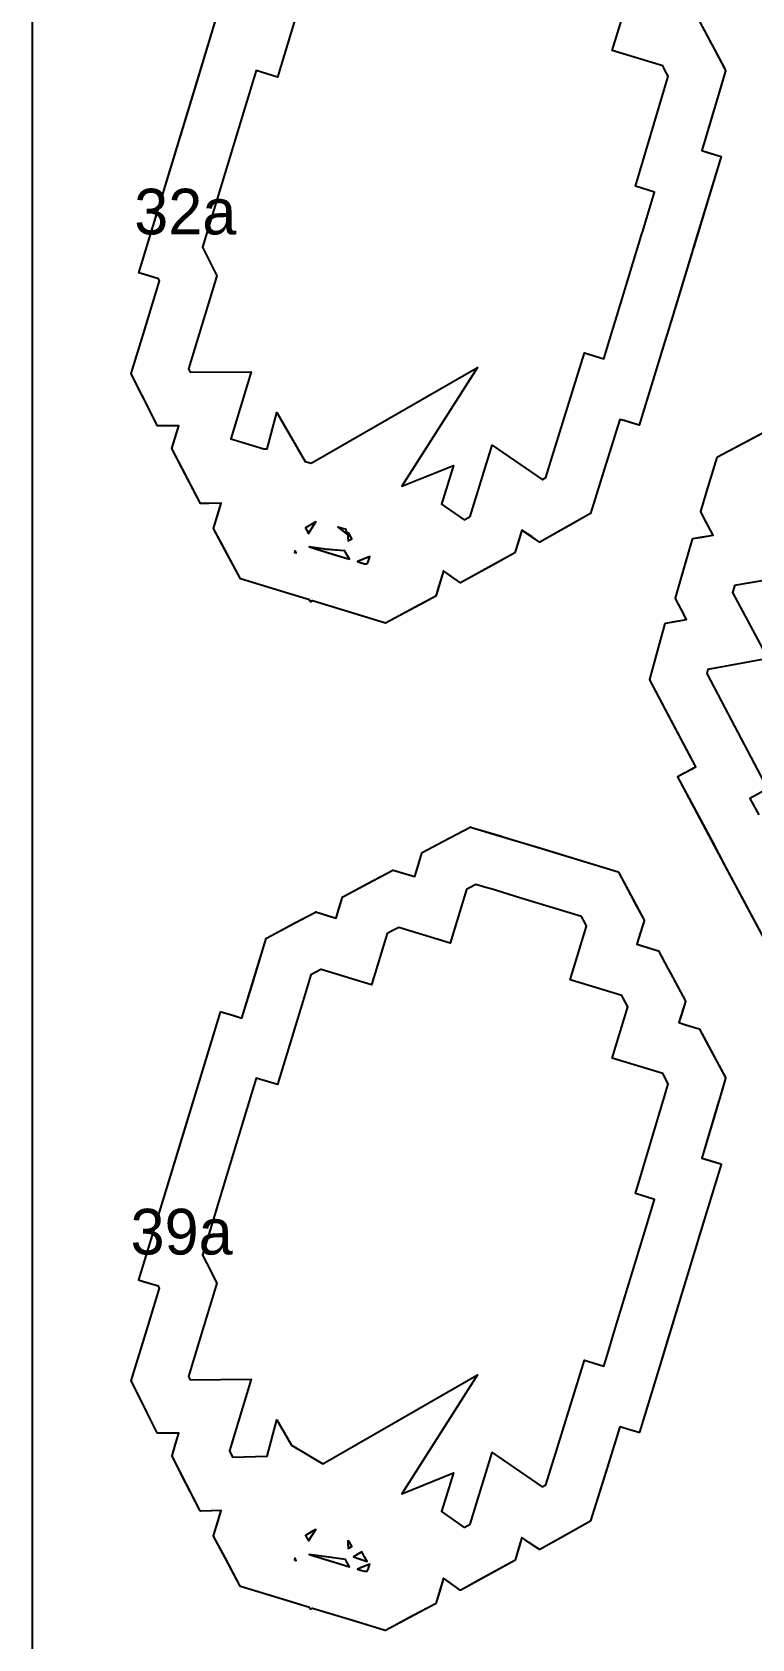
# Model space of a CAD drawing. Header units: millimetres. Extents: x 0 to 500, y 0 to 700.
# Drawn here: x 0 to 94.4, y 319.9 to 530.8 of the extents above; entities that cross this region are included whole.
import ezdxf
from ezdxf.enums import TextEntityAlignment as Align

# ---------------------------------------------------------------- set-up
doc = ezdxf.new("R2010")
doc.units = ezdxf.units.MM
for name, color, linetype in [('CORTE', 1, 'Continuous'), ('GRABADO', 5, 'Continuous'), ('HOJA', 8, 'Continuous')]:
    doc.layers.add(name, color=color, linetype=linetype)

msp = doc.modelspace()

# ---------------------------------------------------------------- linework, layer by layer
at = {"layer": 'CORTE'}
for points in [[(87.52, 532.2), (89.17, 529.1), (89.19, 529.07), (90.86, 525.93), (90.95, 525.75), (90.81, 525.27), (90.34, 523.68), (90.34, 523.68), (90.01, 522.6), (89.14, 519.68), (87.82, 515.24), (88.6, 515.01), (90.38, 514.46), (86.67, 502.3), (86.56, 501.93), (83.96, 493.41), (82.81, 489.62), (79.63, 479.19), (78.44, 479.56), (78.43, 479.56), (77.63, 479.8), (77.07, 479.97), (74.81, 472.68), (73.24, 467.62), (70.53, 466.09), (66.58, 463.86), (66.54, 463.86), (65.56, 464.53), (64.23, 465.44), (63.71, 463.71), (63.32, 462.44), (60.82, 461.07), (56.18, 458.51), (55.35, 459.1), (53.95, 460.09), (53.31, 457.97), (52.93, 456.76), (50.92, 455.68), (46.32, 453.23), (43.38, 454.13), (36.75, 456.15), (36.73, 456.14), (36.51, 456.01), (36.43, 456.14), (36.36, 456.27), (33.64, 457.1), (27.31, 459.03), (24.86, 463.62), (23.79, 465.64), (24.52, 468.04), (24.8, 468.97), (23.09, 468.93), (22.07, 468.91), (19.65, 473.62), (18.34, 476.15), (18.95, 478.17), (19.25, 479.14), (17.65, 479.13), (16.43, 479.12), (14.39, 483.19), (13, 485.96), (13, 485.99), (14.51, 490.95), (16.71, 498.16), (16.65, 498.26), (16.63, 498.31), (16.58, 498.41), (14.85, 498.94), (13.98, 499.2), (21.36, 523.42), (24.72, 534.47)], [(35.12, 534.57), (32.17, 524.89), (29.38, 525.74), (27.86, 520.74), (22.32, 502.56), (22.89, 501.44), (24.23, 498.82), (21.3, 489.2), (20.51, 486.61), (20.73, 486.17), (20.74, 486.16), (28.73, 486.22), (26.05, 477.43), (30.4, 476.11), (30.81, 476.12), (32.09, 480.89), (35.79, 474.46), (36.58, 474.22), (58.41, 486.79), (48.48, 471.19), (55.24, 473.91), (53.69, 468.84), (56.64, 466.76), (56.64, 466.76), (57.3, 467.12), (57.45, 467.2), (60.32, 476.6), (66.91, 472.08), (66.93, 472.09), (67.37, 472.35), (68.21, 475.05), (72.45, 488.7), (74.97, 487.93), (76.03, 491.38), (77.15, 495.07), (79.96, 504.3), (80.07, 504.66), (81.64, 509.81), (79.12, 510.58), (82.51, 521.92), (83.34, 524.73), (83.42, 525), (82.94, 525.9), (82.94, 525.91), (82.93, 525.93), (82.7, 526.35), (76.09, 528.37), (78.14, 535.08)], [(96.49, 410.91), (90.91, 421.37), (89.25, 424.5), (84.7, 433.04), (84.7, 433.04), (84.7, 433.05), (84.69, 433.05), (84.69, 433.07), (84.69, 433.07), (84.69, 433.08), (84.69, 433.09), (84.69, 433.09), (84.7, 433.1), (84.7, 433.11), (84.7, 433.11), (84.71, 433.12), (84.71, 433.12), (84.72, 433.13), (84.72, 433.13), (84.73, 433.14), (85.65, 433.63), (85.66, 433.63), (86.57, 434.12), (87.03, 434.36), (84.04, 440.03), (81.01, 445.78), (81.01, 445.79), (81.01, 445.8), (81.01, 445.8), (81, 445.81), (81, 445.82), (81, 445.83), (81.01, 445.83), (81.01, 445.84), (82.03, 449.5), (83.04, 453.16), (83.04, 453.16), (83.05, 453.17), (83.05, 453.17), (83.06, 453.18), (83.06, 453.19), (83.07, 453.19), (83.07, 453.2), (83.08, 453.2), (83.08, 453.2), (83.09, 453.2), (83.1, 453.21), (84.51, 453.47), (85.82, 453.72), (85.12, 455.04), (84.37, 456.45), (84.36, 456.46), (84.36, 456.47), (84.36, 456.47), (84.36, 456.48), (84.36, 456.49), (84.36, 456.5), (84.36, 456.5), (84.36, 456.51), (85.33, 459.85), (86.61, 464.26), (86.61, 464.27), (86.61, 464.28), (86.62, 464.28), (86.62, 464.29), (86.63, 464.29), (86.63, 464.3), (86.64, 464.3), (86.65, 464.31), (86.65, 464.31), (86.66, 464.31), (86.67, 464.31), (87.85, 464.52), (89.31, 464.77), (88.41, 466.46), (87.69, 467.82), (87.69, 467.82), (87.69, 467.82), (87.68, 467.83), (87.68, 467.84), (87.68, 467.84), (87.68, 467.85), (87.68, 467.86), (87.68, 467.87), (87.68, 467.87), (88.49, 470.54), (89.85, 474.98), (89.85, 474.99), (89.85, 475), (89.86, 475), (89.86, 475.01), (89.87, 475.01), (89.87, 475.02), (89.88, 475.02), (89.88, 475.03), (93.2, 476.79), (98.69, 479.72)], [(95.68, 458.76), (92.12, 458.15), (92.12, 458.15), (92.1, 458.08), (91.87, 457.26), (96.48, 448.6), (88.63, 447.12), (88.49, 446.6), (90.38, 443.02), (96.46, 431.46), (94.13, 430.22), (95.29, 428.05)]]:
    msp.add_lwpolyline(points, dxfattribs=at)
for points in [[(37.21, 466.51), (36.85, 466.3), (35.84, 465.72), (36.13, 465.22), (36.25, 465), (37.21, 466.51)], [(41.75, 464.18), (41.92, 464.28), (41.49, 465.02), (41.22, 465.16), (41.2, 465.5), (40.89, 465.59), (40.23, 465.79), (40.1, 465.83), (41.4, 464.83), (41.42, 464.5), (41.45, 464.01), (41.75, 464.18)], [(34.51, 462.67), (34.47, 462.73), (34.44, 462.61), (34.41, 462.51), (34.64, 462.44), (34.51, 462.67)], [(41.1, 462.52), (41.06, 462.6), (40.99, 462.71), (38.46, 462.92), (36.31, 463.23), (39.48, 462.26), (41.62, 461.61), (41.1, 462.52)], [(43.17, 461.5), (42.65, 461.3), (43.18, 461.13), (43.59, 461.01), (43.77, 461), (43.85, 461), (43.9, 461.03), (43.93, 461.04), (44.01, 461.18), (44.06, 461.26), (44.23, 461.79), (44.27, 461.95), (43.17, 461.5)], [(52.94, 324.55), (52.94, 324.54), (52.93, 324.53), (52.93, 324.53), (52.93, 324.52), (52.92, 324.51), (52.91, 324.51), (52.91, 324.51), (50.1, 323.01), (46.35, 321.01), (46.34, 321.01), (46.34, 321.01), (46.33, 321), (46.32, 321), (46.32, 321), (46.31, 321), (46.3, 321), (46.29, 321.01), (42.19, 322.26), (36.75, 323.91), (36.71, 323.89), (36.57, 323.81), (36.57, 323.81), (36.56, 323.81), (36.55, 323.8), (36.55, 323.8), (36.54, 323.8), (36.53, 323.8), (36.52, 323.8), (36.52, 323.81), (36.51, 323.81), (36.5, 323.81), (36.5, 323.81), (36.49, 323.82), (36.49, 323.82), (36.48, 323.83), (36.48, 323.84), (36.47, 323.84), (36.42, 323.93), (36.36, 324.03), (32.52, 325.2), (27.34, 326.78), (27.33, 326.78), (27.33, 326.79), (27.32, 326.79), (27.31, 326.8), (27.31, 326.8), (27.3, 326.81), (27.3, 326.81), (27.3, 326.82), (25.3, 330.57), (23.8, 333.38), (23.8, 333.38), (23.8, 333.39), (23.79, 333.39), (23.79, 333.4), (23.79, 333.42), (23.79, 333.43), (23.8, 333.43), (24.39, 335.38), (24.8, 336.74), (23.49, 336.71), (22.12, 336.67), (22.11, 336.67), (22.11, 336.68), (22.1, 336.68), (22.09, 336.68), (22.08, 336.68), (22.08, 336.69), (22.07, 336.69), (22.07, 336.7), (22.06, 336.7), (22.05, 336.71), (20.17, 340.36), (18.35, 343.89), (18.35, 343.9), (18.35, 343.91), (18.34, 343.92), (18.34, 343.93), (18.35, 343.94), (18.82, 345.5), (19.25, 346.91), (18.12, 346.9), (16.48, 346.89), (16.47, 346.89), (16.47, 346.89), (16.46, 346.89), (16.45, 346.89), (16.44, 346.9), (16.44, 346.9), (16.43, 346.91), (16.43, 346.91), (16.42, 346.91), (16.42, 346.92), (16.41, 346.93), (14.95, 349.83), (13.01, 353.72), (13, 353.73), (13, 353.74), (13, 353.75), (13, 353.76), (13, 353.77), (15.13, 360.73), (16.71, 365.92), (16.67, 365.99), (16.65, 366.03), (16.58, 366.18), (15.18, 366.6), (14.05, 366.95), (14.04, 366.95), (14.03, 366.95), (14.03, 366.96), (14.02, 366.96), (14.02, 366.97), (14.01, 366.97), (14.01, 366.98), (14, 366.98), (14, 366.99), (14, 367), (13.99, 367.01), (13.99, 367.02), (14, 367.03), (19.99, 386.69), (24.7, 402.17), (24.7, 402.17), (24.71, 402.18), (24.71, 402.19), (24.72, 402.19), (24.72, 402.2), (24.73, 402.2), (24.73, 402.21), (24.74, 402.21), (24.75, 402.21), (24.75, 402.22), (24.76, 402.22), (24.77, 402.22), (24.77, 402.22), (24.78, 402.22), (24.79, 402.22), (24.8, 402.22), (26.26, 401.77), (26.39, 401.73), (27.52, 401.39), (28.87, 405.83), (30.7, 411.85), (30.71, 411.86), (30.71, 411.86), (30.71, 411.87), (30.71, 411.87), (30.72, 411.88), (30.73, 411.89), (30.74, 411.89), (34.4, 413.84), (37.14, 415.3), (37.14, 415.3), (37.15, 415.31), (37.16, 415.31), (37.17, 415.31), (37.18, 415.31), (37.19, 415.31), (37.19, 415.31), (38.75, 414.83), (39.85, 414.5), (40.25, 415.82), (40.69, 417.26), (40.69, 417.26), (40.7, 417.27), (40.7, 417.28), (40.71, 417.29), (40.72, 417.3), (40.72, 417.3), (40.73, 417.3), (43.97, 419.03), (47.31, 420.81), (47.31, 420.81), (47.32, 420.81), (47.33, 420.82), (47.34, 420.82), (47.34, 420.82), (47.35, 420.82), (47.36, 420.82), (48.78, 420.38), (50.17, 419.96), (50.56, 421.24), (51.11, 423.05), (51.11, 423.06), (51.11, 423.07), (51.12, 423.07), (51.13, 423.08), (51.14, 423.09), (51.14, 423.09), (51.14, 423.1), (53.85, 424.54), (57.45, 426.46), (57.46, 426.46), (57.47, 426.47), (57.48, 426.47), (57.5, 426.47), (57.51, 426.47), (57.51, 426.46), (61.38, 425.28), (61.42, 425.27), (62.01, 425.09), (62.05, 425.08), (65.79, 423.94), (76.84, 420.57), (76.85, 420.57), (76.86, 420.57), (76.86, 420.56), (76.87, 420.56), (76.88, 420.55), (76.88, 420.55), (76.89, 420.54), (78.54, 417.44), (78.81, 416.93), (80.25, 414.23), (80.25, 414.22), (80.26, 414.21), (80.26, 414.2), (80.26, 414.19), (80.26, 414.18), (80.26, 414.18), (80.26, 414.17), (79.78, 412.61), (79.31, 411.08), (80.09, 410.84), (80.49, 410.72), (82.11, 410.22), (82.12, 410.22), (82.13, 410.22), (82.13, 410.21), (82.14, 410.21), (82.15, 410.2), (82.15, 410.2), (82.16, 410.19), (82.16, 410.19), (83.43, 407.81), (83.46, 407.75), (83.72, 407.26), (85.67, 403.61), (85.67, 403.6), (85.67, 403.59), (85.67, 403.58), (85.67, 403.58), (85.68, 403.57), (85.67, 403.56), (85.67, 403.56), (85.67, 403.55), (85.13, 401.76), (84.83, 400.79), (85.75, 400.51), (87.49, 399.98), (87.49, 399.98), (87.5, 399.97), (87.51, 399.97), (87.51, 399.97), (87.52, 399.96), (87.52, 399.95), (87.53, 399.95), (87.53, 399.94), (88.71, 397.72), (88.72, 397.7), (90.88, 393.66), (90.94, 393.55), (90.94, 393.54), (90.94, 393.53), (90.95, 393.52), (90.95, 393.52), (90.95, 393.51), (90.95, 393.5), (90.95, 393.5), (90.95, 393.49), (90.85, 393.16), (90.51, 392.02), (90.27, 391.24), (89.65, 389.14), (87.82, 383.01), (88.92, 382.68), (90.31, 382.25), (90.31, 382.25), (90.32, 382.25), (90.33, 382.24), (90.33, 382.24), (90.34, 382.23), (90.34, 382.23), (90.35, 382.22), (90.35, 382.22), (90.35, 382.21), (90.36, 382.2), (90.36, 382.19), (90.36, 382.19), (90.36, 382.18), (90.36, 382.17), (90.36, 382.17), (90.36, 382.16), (87.36, 372.31), (87.26, 372.01), (83.16, 358.54), (82.22, 355.46), (79.65, 347.03), (79.65, 347.02), (79.65, 347.02), (79.64, 347.01), (79.64, 347), (79.63, 347), (79.63, 347), (79.62, 346.99), (79.62, 346.99), (79.61, 346.98), (79.6, 346.98), (79.59, 346.98), (79.59, 346.98), (79.58, 346.98), (79.57, 346.98), (79.56, 346.98), (79.56, 346.98), (78.65, 347.26), (78.64, 347.26), (77.51, 347.6), (77.07, 347.74), (75.45, 342.5), (73.24, 335.41), (73.24, 335.4), (73.24, 335.4), (73.24, 335.39), (73.23, 335.39), (73.23, 335.38), (73.22, 335.37), (73.22, 335.37), (73.21, 335.37), (69.43, 333.23), (66.6, 331.63), (66.59, 331.63), (66.59, 331.63), (66.58, 331.63), (66.57, 331.62), (66.56, 331.62), (66.55, 331.62), (66.55, 331.63), (66.54, 331.63), (66.53, 331.63), (66.53, 331.63), (66.52, 331.64), (65.16, 332.56), (64.23, 333.2), (63.86, 331.99), (63.33, 330.24), (63.33, 330.23), (63.32, 330.22), (63.32, 330.22), (63.32, 330.21), (63.31, 330.21), (63.31, 330.2), (63.3, 330.2), (63.29, 330.19), (59.81, 328.28), (56.22, 326.3), (56.22, 326.3), (56.21, 326.3), (56.2, 326.29), (56.19, 326.29), (56.19, 326.29), (56.18, 326.29), (56.17, 326.29), (56.16, 326.3), (56.16, 326.3), (56.15, 326.3), (56.14, 326.31), (55.02, 327.1), (53.95, 327.85), (53.45, 326.23), (52.94, 324.55), (52.94, 324.55)], [(56.64, 334.52), (57.46, 334.98), (60.32, 344.36), (66.91, 339.85), (67.38, 340.12), (68.85, 344.87), (72.45, 356.47), (74.97, 355.7), (75.44, 357.22), (76.35, 360.21), (80.67, 374.38), (80.76, 374.68), (81.64, 377.57), (79.12, 378.34), (83.01, 391.38), (83.42, 392.76), (82.7, 394.12), (76.09, 396.13), (78.14, 402.85), (77.48, 404.09), (77.33, 404.36), (70.58, 406.42), (72.72, 413.47), (72.57, 413.75), (72.32, 414.23), (72.05, 414.71), (64.09, 417.14), (60.2, 418.33), (60.15, 418.34), (59.52, 418.53), (58.21, 418.93), (57.27, 418.43), (56.97, 418.26), (54.82, 411.22), (48.07, 413.28), (47.41, 412.93), (46.55, 412.47), (44.5, 405.76), (37.9, 407.77), (37.85, 407.75), (36.56, 407.06), (35.49, 403.54), (32.17, 392.65), (29.38, 393.5), (26.49, 384.02), (22.35, 370.26), (22.91, 369.17), (24.23, 366.59), (21.91, 358.99), (20.51, 354.36), (20.74, 353.92), (28.73, 353.99), (25.86, 344.6), (26.29, 343.77), (30.81, 343.88), (32.09, 348.66), (34, 345.35), (38.13, 342.88), (58.41, 354.56), (48.48, 338.96), (55.24, 341.68), (53.69, 336.61), (56.64, 334.52)], [(37.21, 334.27), (36.72, 333.99), (35.84, 333.48), (36.2, 332.86), (36.25, 332.77), (37.21, 334.27)], [(41.7, 331.92), (41.92, 332.04), (41.55, 332.69), (41.38, 332.78), (41.41, 332.4), (41.45, 331.78), (41.7, 331.92)], [(43.65, 330.59), (43.23, 331.31), (42.72, 331.01), (42.14, 330.68), (42.89, 330.42), (43.95, 330.06), (43.65, 330.59)], [(34.54, 330.38), (34.47, 330.5), (34.45, 330.41), (34.41, 330.27), (34.61, 330.21), (34.64, 330.2), (34.54, 330.38)], [(39.15, 330.58), (36.31, 330.99), (38.97, 330.18), (41.62, 329.37), (41.18, 330.15), (41.09, 330.3), (39.15, 330.58)], [(43.33, 329.33), (42.65, 329.06), (43.09, 328.93), (43.59, 328.77), (43.74, 328.77), (43.85, 328.77), (43.89, 328.79), (43.93, 328.81), (44, 328.93), (44.06, 329.03), (44.21, 329.49), (44.27, 329.71), (43.33, 329.33)]]:
    msp.add_lwpolyline(points, close=True, dxfattribs=at)
at = {"layer": 'GRABADO'}
for points in [[(88.09, 531.12), (89.11, 529.22), (89.12, 529.2), (89.12, 529.19), (90.79, 526.07), (90.86, 525.93), (90.86, 525.92), (90.95, 525.75), (90.95, 525.73), (90.95, 525.73), (90.94, 525.72), (90.81, 525.29), (90.36, 523.76), (90.05, 522.73), (89.21, 519.92), (87.82, 515.24), (88.64, 514.99), (90.38, 514.46), (86.77, 502.62), (86.66, 502.26), (83.85, 493.03), (82.72, 489.34), (79.63, 479.19), (78.47, 479.55), (78.46, 479.55), (77.62, 479.81), (77.07, 479.97), (74.9, 472.97), (73.24, 467.62), (70.37, 466), (66.58, 463.86), (66.54, 463.86), (65.5, 464.57), (64.23, 465.44), (63.73, 463.79), (63.32, 462.44), (60.68, 460.99), (56.18, 458.51), (55.3, 459.14), (53.95, 460.09), (53.33, 458.04), (52.93, 456.76), (50.8, 455.62), (46.32, 453.23), (43.21, 454.18), (36.75, 456.15), (36.73, 456.14), (36.51, 456.01), (36.43, 456.15), (36.36, 456.27), (33.48, 457.15), (27.31, 459.03), (24.93, 463.5), (23.79, 465.64), (24.5, 467.98), (24.8, 468.97), (23.15, 468.93), (22.07, 468.91), (19.72, 473.47), (18.34, 476.15), (18.94, 478.11), (19.25, 479.14), (17.71, 479.13), (16.43, 479.12), (14.47, 483.03), (13, 485.96), (13, 485.99), (14.6, 491.24), (16.71, 498.16), (16.65, 498.26), (16.63, 498.31), (16.58, 498.41), (14.89, 498.92), (13.98, 499.2), (21.16, 522.78), (24.72, 534.47)], [(96.65, 410.6), (90.73, 421.72), (89.11, 424.75), (84.7, 433.04), (84.7, 433.04), (84.7, 433.05), (84.69, 433.05), (84.69, 433.07), (84.69, 433.07), (84.69, 433.08), (84.69, 433.09), (84.69, 433.09), (84.7, 433.1), (84.7, 433.11), (84.7, 433.11), (84.71, 433.12), (84.71, 433.12), (84.72, 433.13), (84.72, 433.13), (84.73, 433.14), (85.62, 433.61), (85.63, 433.62), (86.58, 434.13), (87.03, 434.36), (84.18, 439.76), (81.01, 445.78), (81.01, 445.79), (81.01, 445.8), (81.01, 445.8), (81, 445.81), (81, 445.82), (81, 445.83), (81.01, 445.83), (81.01, 445.84), (82.07, 449.67), (83.04, 453.16), (83.04, 453.16), (83.05, 453.17), (83.05, 453.17), (83.06, 453.18), (83.06, 453.19), (83.07, 453.19), (83.07, 453.2), (83.08, 453.2), (83.08, 453.2), (83.09, 453.2), (83.1, 453.21), (84.58, 453.48), (85.82, 453.72), (85.15, 454.97), (84.37, 456.45), (84.36, 456.46), (84.36, 456.47), (84.36, 456.47), (84.36, 456.48), (84.36, 456.49), (84.36, 456.5), (84.36, 456.5), (84.36, 456.51), (85.37, 460.01), (86.61, 464.26), (86.61, 464.27), (86.61, 464.28), (86.62, 464.28), (86.62, 464.29), (86.63, 464.29), (86.63, 464.3), (86.64, 464.3), (86.65, 464.31), (86.65, 464.31), (86.66, 464.31), (86.67, 464.31), (87.91, 464.53), (89.31, 464.77), (88.44, 466.4), (87.69, 467.82), (87.69, 467.82), (87.68, 467.83), (87.68, 467.84), (87.68, 467.84), (87.68, 467.85), (87.68, 467.86), (87.68, 467.87), (87.68, 467.87), (88.53, 470.67), (89.85, 474.98), (89.85, 474.99), (89.85, 475), (89.86, 475), (89.86, 475.01), (89.87, 475.01), (89.87, 475.02), (89.88, 475.02), (89.88, 475.03), (93.35, 476.87), (98.69, 479.72)]]:
    msp.add_lwpolyline(points, dxfattribs=at)
for points in [[(36.83, 466.29), (35.84, 465.72), (36.14, 465.2), (36.25, 465), (37.21, 466.51), (36.83, 466.29)], [(41.92, 464.28), (41.5, 465.01), (41.22, 465.15), (41.2, 465.5), (40.88, 465.6), (40.23, 465.79), (40.12, 465.83), (41.4, 464.83), (41.42, 464.52), (41.45, 464.01), (41.75, 464.18), (41.92, 464.28)], [(34.47, 462.73), (34.44, 462.61), (34.41, 462.51), (34.64, 462.44), (34.51, 462.66), (34.47, 462.73)], [(41.06, 462.6), (40.99, 462.7), (38.56, 462.9), (36.31, 463.23), (39.41, 462.28), (41.62, 461.61), (41.11, 462.5), (41.06, 462.6)], [(42.65, 461.3), (43.17, 461.14), (43.59, 461.01), (43.76, 461), (43.85, 461), (43.9, 461.03), (43.93, 461.04), (44.01, 461.18), (44.06, 461.26), (44.22, 461.78), (44.27, 461.95), (43.19, 461.51), (42.65, 461.3)], [(30.7, 411.85), (30.71, 411.86), (30.71, 411.86), (30.71, 411.87), (30.71, 411.87), (30.72, 411.88), (30.73, 411.89), (30.74, 411.89), (34.55, 413.92), (37.14, 415.3), (37.14, 415.3), (37.15, 415.31), (37.16, 415.31), (37.17, 415.31), (37.18, 415.31), (37.19, 415.31), (37.19, 415.31), (38.82, 414.81), (39.85, 414.5), (40.27, 415.88), (40.69, 417.26), (40.69, 417.26), (40.7, 417.27), (40.7, 417.28), (40.71, 417.29), (40.72, 417.3), (40.72, 417.3), (40.73, 417.3), (44.1, 419.1), (47.31, 420.81), (47.31, 420.81), (47.32, 420.81), (47.33, 420.82), (47.34, 420.82), (47.34, 420.82), (47.35, 420.82), (47.36, 420.82), (48.84, 420.37), (50.17, 419.96), (50.57, 421.3), (51.11, 423.05), (51.11, 423.06), (51.11, 423.07), (51.12, 423.07), (51.13, 423.08), (51.14, 423.09), (51.14, 423.09), (51.14, 423.1), (53.96, 424.6), (57.45, 426.46), (57.46, 426.46), (57.47, 426.47), (57.48, 426.47), (57.5, 426.47), (57.51, 426.47), (57.51, 426.46), (61.54, 425.24), (61.58, 425.22), (62.19, 425.04), (62.24, 425.02), (66.13, 423.84), (76.84, 420.57), (76.85, 420.57), (76.86, 420.57), (76.86, 420.56), (76.87, 420.56), (76.88, 420.55), (76.88, 420.55), (76.89, 420.54), (78.49, 417.54), (78.75, 417.04), (80.25, 414.23), (80.25, 414.22), (80.26, 414.21), (80.26, 414.2), (80.26, 414.19), (80.26, 414.18), (80.26, 414.18), (80.26, 414.17), (79.76, 412.55), (79.31, 411.08), (80.06, 410.85), (80.44, 410.73), (82.11, 410.22), (82.12, 410.22), (82.13, 410.22), (82.13, 410.21), (82.14, 410.21), (82.15, 410.2), (82.15, 410.2), (82.16, 410.19), (82.16, 410.19), (83.38, 407.9), (83.4, 407.85), (83.66, 407.38), (85.67, 403.61), (85.67, 403.6), (85.67, 403.59), (85.67, 403.58), (85.67, 403.58), (85.68, 403.57), (85.67, 403.56), (85.67, 403.56), (85.67, 403.55), (85.11, 401.7), (84.83, 400.79), (85.7, 400.52), (87.49, 399.98), (87.49, 399.98), (87.5, 399.97), (87.51, 399.97), (87.51, 399.97), (87.52, 399.96), (87.52, 399.95), (87.53, 399.95), (87.53, 399.94), (88.65, 397.85), (88.66, 397.83), (90.88, 393.65), (90.94, 393.55), (90.94, 393.54), (90.94, 393.54), (90.94, 393.54), (90.94, 393.53), (90.95, 393.53), (90.95, 393.52), (90.95, 393.52), (90.95, 393.52), (90.95, 393.51), (90.95, 393.51), (90.95, 393.51), (90.95, 393.51), (90.95, 393.5), (90.95, 393.5), (90.95, 393.5), (90.95, 393.5), (90.95, 393.5), (90.95, 393.49), (90.94, 393.49), (90.85, 393.18), (90.53, 392.1), (90.31, 391.37), (89.72, 389.38), (87.82, 383.01), (88.96, 382.66), (90.31, 382.25), (90.31, 382.25), (90.32, 382.25), (90.33, 382.24), (90.33, 382.24), (90.34, 382.23), (90.34, 382.23), (90.35, 382.22), (90.35, 382.22), (90.35, 382.21), (90.36, 382.2), (90.36, 382.19), (90.36, 382.19), (90.36, 382.18), (90.36, 382.17), (90.36, 382.17), (90.36, 382.16), (87.45, 372.64), (87.36, 372.34), (83.05, 358.17), (82.14, 355.18), (79.65, 347.03), (79.65, 347.02), (79.65, 347.02), (79.64, 347.01), (79.64, 347), (79.63, 347), (79.63, 347), (79.62, 346.99), (79.62, 346.99), (79.61, 346.98), (79.6, 346.98), (79.59, 346.98), (79.59, 346.98), (79.58, 346.98), (79.57, 346.98), (79.56, 346.98), (79.56, 346.98), (78.68, 347.25), (78.67, 347.25), (77.5, 347.61), (77.07, 347.74), (75.54, 342.8), (73.24, 335.41), (73.24, 335.4), (73.24, 335.4), (73.24, 335.39), (73.23, 335.39), (73.23, 335.38), (73.22, 335.37), (73.22, 335.37), (73.21, 335.37), (69.27, 333.14), (66.6, 331.63), (66.59, 331.63), (66.59, 331.63), (66.58, 331.63), (66.57, 331.62), (66.56, 331.62), (66.55, 331.62), (66.55, 331.63), (66.54, 331.63), (66.53, 331.63), (66.53, 331.63), (66.52, 331.64), (65.11, 332.6), (64.23, 333.2), (63.89, 332.06), (63.33, 330.24), (63.33, 330.23), (63.32, 330.22), (63.32, 330.22), (63.32, 330.21), (63.31, 330.21), (63.31, 330.2), (63.3, 330.2), (63.29, 330.19), (59.67, 328.2), (56.22, 326.3), (56.22, 326.3), (56.21, 326.3), (56.2, 326.29), (56.19, 326.29), (56.19, 326.29), (56.18, 326.29), (56.17, 326.29), (56.16, 326.3), (56.16, 326.3), (56.15, 326.3), (56.14, 326.31), (54.98, 327.13), (53.95, 327.85), (53.48, 326.3), (52.94, 324.55), (52.94, 324.55), (52.94, 324.54), (52.93, 324.53), (52.93, 324.53), (52.93, 324.52), (52.92, 324.51), (52.91, 324.51), (52.91, 324.51), (49.98, 322.95), (46.35, 321.01), (46.34, 321.01), (46.34, 321.01), (46.33, 321), (46.32, 321), (46.32, 321), (46.31, 321), (46.3, 321), (46.29, 321.01), (42.03, 322.31), (36.75, 323.91), (36.71, 323.89), (36.57, 323.81), (36.57, 323.81), (36.56, 323.81), (36.55, 323.8), (36.55, 323.8), (36.54, 323.8), (36.53, 323.8), (36.52, 323.8), (36.52, 323.81), (36.51, 323.81), (36.5, 323.81), (36.5, 323.81), (36.49, 323.82), (36.49, 323.82), (36.48, 323.83), (36.48, 323.84), (36.47, 323.84), (36.42, 323.94), (36.36, 324.03), (32.36, 325.25), (27.34, 326.78), (27.33, 326.78), (27.33, 326.79), (27.32, 326.79), (27.31, 326.8), (27.31, 326.8), (27.3, 326.81), (27.3, 326.81), (27.3, 326.82), (25.36, 330.45), (23.8, 333.38), (23.8, 333.38), (23.8, 333.39), (23.79, 333.39), (23.79, 333.4), (23.79, 333.42), (23.79, 333.43), (23.8, 333.43), (24.37, 335.32), (24.8, 336.74), (23.55, 336.71), (22.12, 336.67), (22.11, 336.67), (22.11, 336.68), (22.1, 336.68), (22.09, 336.68), (22.08, 336.68), (22.08, 336.69), (22.07, 336.69), (22.07, 336.7), (22.06, 336.7), (22.05, 336.71), (20.25, 340.21), (18.35, 343.89), (18.35, 343.9), (18.35, 343.91), (18.34, 343.92), (18.34, 343.93), (18.35, 343.94), (18.8, 345.44), (19.25, 346.91), (18.19, 346.9), (16.48, 346.89), (16.47, 346.89), (16.47, 346.89), (16.46, 346.89), (16.45, 346.89), (16.44, 346.9), (16.44, 346.9), (16.43, 346.91), (16.43, 346.91), (16.42, 346.91), (16.42, 346.92), (16.41, 346.93), (15.04, 349.67), (13.01, 353.72), (13, 353.73), (13, 353.74), (13, 353.75), (13, 353.76), (13, 353.77), (15.21, 361.02), (16.71, 365.92), (16.67, 365.99), (16.66, 366.02), (16.58, 366.18), (15.22, 366.59), (14.05, 366.95), (14.04, 366.95), (14.03, 366.95), (14.03, 366.96), (14.02, 366.96), (14.02, 366.97), (14.01, 366.97), (14.01, 366.98), (14, 366.98), (14, 366.99), (14, 367), (13.99, 367.01), (13.99, 367.02), (14, 367.03), (19.79, 386.05), (24.7, 402.17), (24.7, 402.17), (24.71, 402.18), (24.71, 402.19), (24.72, 402.19), (24.72, 402.2), (24.73, 402.2), (24.73, 402.21), (24.74, 402.21), (24.75, 402.21), (24.75, 402.22), (24.76, 402.22), (24.77, 402.22), (24.77, 402.22), (24.78, 402.22), (24.79, 402.22), (24.8, 402.22), (26.32, 401.75), (26.46, 401.71), (27.52, 401.39), (28.79, 405.58), (30.7, 411.85)], [(36.7, 333.98), (35.84, 333.48), (36.21, 332.84), (36.25, 332.77), (37.21, 334.27), (36.7, 333.98)], [(41.92, 332.04), (41.56, 332.67), (41.38, 332.77), (41.41, 332.42), (41.45, 331.78), (41.69, 331.91), (41.92, 332.04)], [(43.23, 331.31), (42.7, 331), (42.14, 330.68), (42.92, 330.41), (43.95, 330.06), (43.64, 330.6), (43.23, 331.31)], [(34.47, 330.5), (34.45, 330.41), (34.41, 330.27), (34.6, 330.21), (34.64, 330.2), (34.54, 330.37), (34.47, 330.5)], [(36.31, 330.99), (38.89, 330.21), (41.62, 329.37), (41.19, 330.13), (41.09, 330.3), (39.25, 330.57), (36.31, 330.99)], [(42.65, 329.06), (43.07, 328.93), (43.59, 328.77), (43.74, 328.77), (43.85, 328.77), (43.89, 328.79), (43.93, 328.81), (44, 328.92), (44.06, 329.03), (44.2, 329.48), (44.27, 329.71), (43.35, 329.34), (42.65, 329.06)]]:
    msp.add_lwpolyline(points, close=True, dxfattribs=at)
at = {"layer": 'HOJA'}
msp.add_lwpolyline([(0, 0), (500, 0), (500, 700), (0, 700)], close=True, dxfattribs=at)

# ---------------------------------------------------------------- texts
at = {"layer": 'GRABADO'}
for s, p in [('32a', (20.08, 507.24)), ('39a', (19.6, 373.35))]:
    msp.add_text(s, height=6, dxfattribs=at).set_placement(p, align=Align.MIDDLE_CENTER)

doc.saveas('drawing.dxf')
